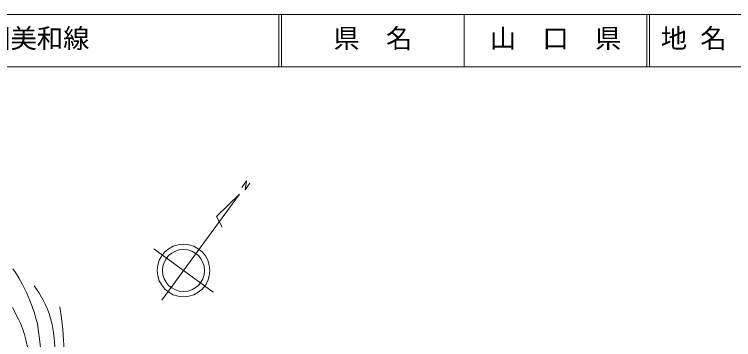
# Model space of a CAD drawing. Units: millimetres, scale not verified. Extents: x 57153 to 697153, y 5108 to 365108.
# Drawn here: x 264618 to 401380, y 303252 to 365108 of the extents above; entities that cross this region are included whole.
import ezdxf
from ezdxf.enums import TextEntityAlignment as Align

# ---------------------------------------------------------------- set-up
doc = ezdxf.new("R2010")
doc.units = ezdxf.units.MM
doc.header["$LTSCALE"] = 1000
doc.linetypes.add('USER1', pattern=[7.000001, 5.508197, -0.688525, 0.114754, -0.688525])
for name, color, linetype, lineweight in [('S-SUV', 7, 'Continuous', 13), ('S-SUV-HICN', 1, 'Continuous', 13), ('S-SUV-LWCN', 7, 'Continuous', 13)]:
    doc.layers.add(name, color=color, linetype=linetype, lineweight=lineweight)
doc.styles.add('ＭＳ ゴシック', font='')
doc.styles.get('ＭＳ ゴシック').set_extended_font_data('MS Gothic')

msp = doc.modelspace()

# ---------------------------------------------------------------- linework, layer by layer
at = {"layer": 'S-SUV'}
for p, q in [((697153, 365108), (57153, 365108)), ((314903, 365108), (314903, 355108)), ((315403, 365108), (315403, 355108)), ((350153, 365108), (350153, 355108)), ((384903, 365108), (384903, 355108)), ((385403, 365108), (385403, 355108)), ((57153, 355108), (697153, 355108)), ((307860, 332205), (308774, 333448)), ((308774, 333448), (308503, 331727)), ((308503, 331727), (309413, 332980)), ((307441, 330898), (292638, 310751)), ((307441, 330898), (303082, 326655)), ((303082, 326655), (304102, 324664)), ((302424, 312247), (291142, 320537))]:
    msp.add_line(p, q, dxfattribs=at)
for radius in [5000, 4000]:
    msp.add_circle((296783, 316392), radius, dxfattribs=at)
at = {"layer": 'S-SUV', "linetype": 'USER1'}
msp.add_arc((245723, 287407), 19548, 11.01286, 126.99045, dxfattribs=at)
at = {"layer": 'S-SUV-HICN'}
msp.add_lwpolyline([(264245, 309341), (265340, 307278), (265766, 306352), (266140, 305393), (266518, 304197), (266840, 302976), (267415, 300618), (268022, 298274)], dxfattribs=at)
at = {"layer": 'S-SUV-LWCN'}
for points in [[(264345, 316721), (264825, 316027), (265514, 314886), (266152, 313713), (266896, 312207), (267585, 310676), (268023, 309582), (268404, 308467), (268723, 307352), (268982, 306223), (269216, 304826), (269392, 303409), (269629, 301105), (269805, 298795), (269906, 296798), (269983, 294799)], [(268388, 313507), (269239, 312205), (270041, 310868), (270482, 310022), (270873, 309141), (271216, 308206), (271503, 307249), (271773, 306116), (271986, 304967), (272186, 303497), (272327, 302017), (272470, 299525), (272554, 297034), (272616, 294535), (272619, 292025), (272542, 289969), (272405, 287908), (272357, 287281), (272307, 286644)], [(273257, 309479), (273564, 307342), (273811, 305199), (274168, 300221), (274546, 295237), (274843, 290264), (275142, 285274), (275161, 283903), (275120, 282533), (275032, 281427), (274883, 280319), (274584, 278813), (274224, 277307)]]:
    msp.add_lwpolyline(points, dxfattribs=at)

# ---------------------------------------------------------------- texts
at = {"layer": 'S-SUV', "style": 'ＭＳ ゴシック'}
for s, p in [('一般県道岩国美和線', (233887, 357608)), ('県\u3000名', (325278, 357608)), ('山\u3000口\u3000県', (355028, 357608)), ('地 名', (387533, 357608))]:
    msp.add_text(s, height=3666, dxfattribs=at).set_placement(p, align=Align.BOTTOM_LEFT)

doc.saveas('drawing.dxf')
